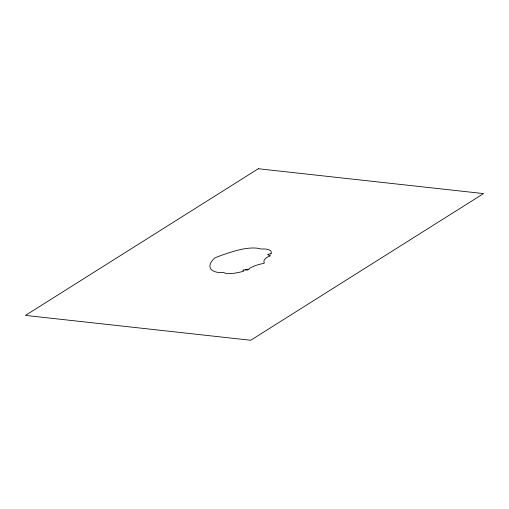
<?xml version="1.0" encoding="UTF-8"?>
<svg xmlns="http://www.w3.org/2000/svg" width="509" height="509" viewBox="0 0 509 509"><rect width="100%" height="100%" fill="white"/><g stroke="black" fill="none" stroke-linecap="round" stroke-linejoin="round"><path stroke-width="0.76" d="M270.877 253.851A16.982 5.917 -14.2 0 0 261.009 249.041A24.394 8.5 -14.2 0 0 238.492 250.046A68.111 23.738 -14.2 0 0 214.779 257.936A41.891 14.602 -14.2 0 0 210.529 268.478A30.75 10.721 -14.2 0 0 216.007 271.991A18.299 6.382 -14.2 0 0 223.597 272.48A14.958 5.217 -14.2 0 0 234.445 273.206A30.909 10.772 -14.2 0 0 242.621 271.507A1.502 0.522 -14.2 0 0 243.938 270.68A3.569 1.247 -14.2 0 1 242.818 270.094A12.547 4.371 -14.2 0 1 245.465 269.821L247.858 269.808A1.133 0.394 -14.2 0 0 249.066 269.045A1.832 0.636 -14.2 0 1 249.607 268.288A22.351 7.788 -14.2 0 1 254.335 266.048A15.537 5.414 -14.2 0 1 263.172 263.535A1.082 0.375 -14.2 0 0 264.33 262.809A16.549 5.771 -14.2 0 1 265.189 258.89A15.811 5.51 -14.2 0 1 266.716 257.541A3.334 1.164 -14.2 0 1 268.682 256.625A2.271 0.795 -14.2 0 0 270.254 255.798A0.916 0.318 -14.2 0 0 269.999 255.473A6.528 2.278 -14.2 0 1 267.766 254.468A3.938 1.374 -14.2 0 1 270.877 253.851L271.132 253.851M245.465 269.821L247.858 269.808M258.292 168.74L25.45 315.408L250.708 340.26L483.55 193.592L258.292 168.74"/></g></svg>
